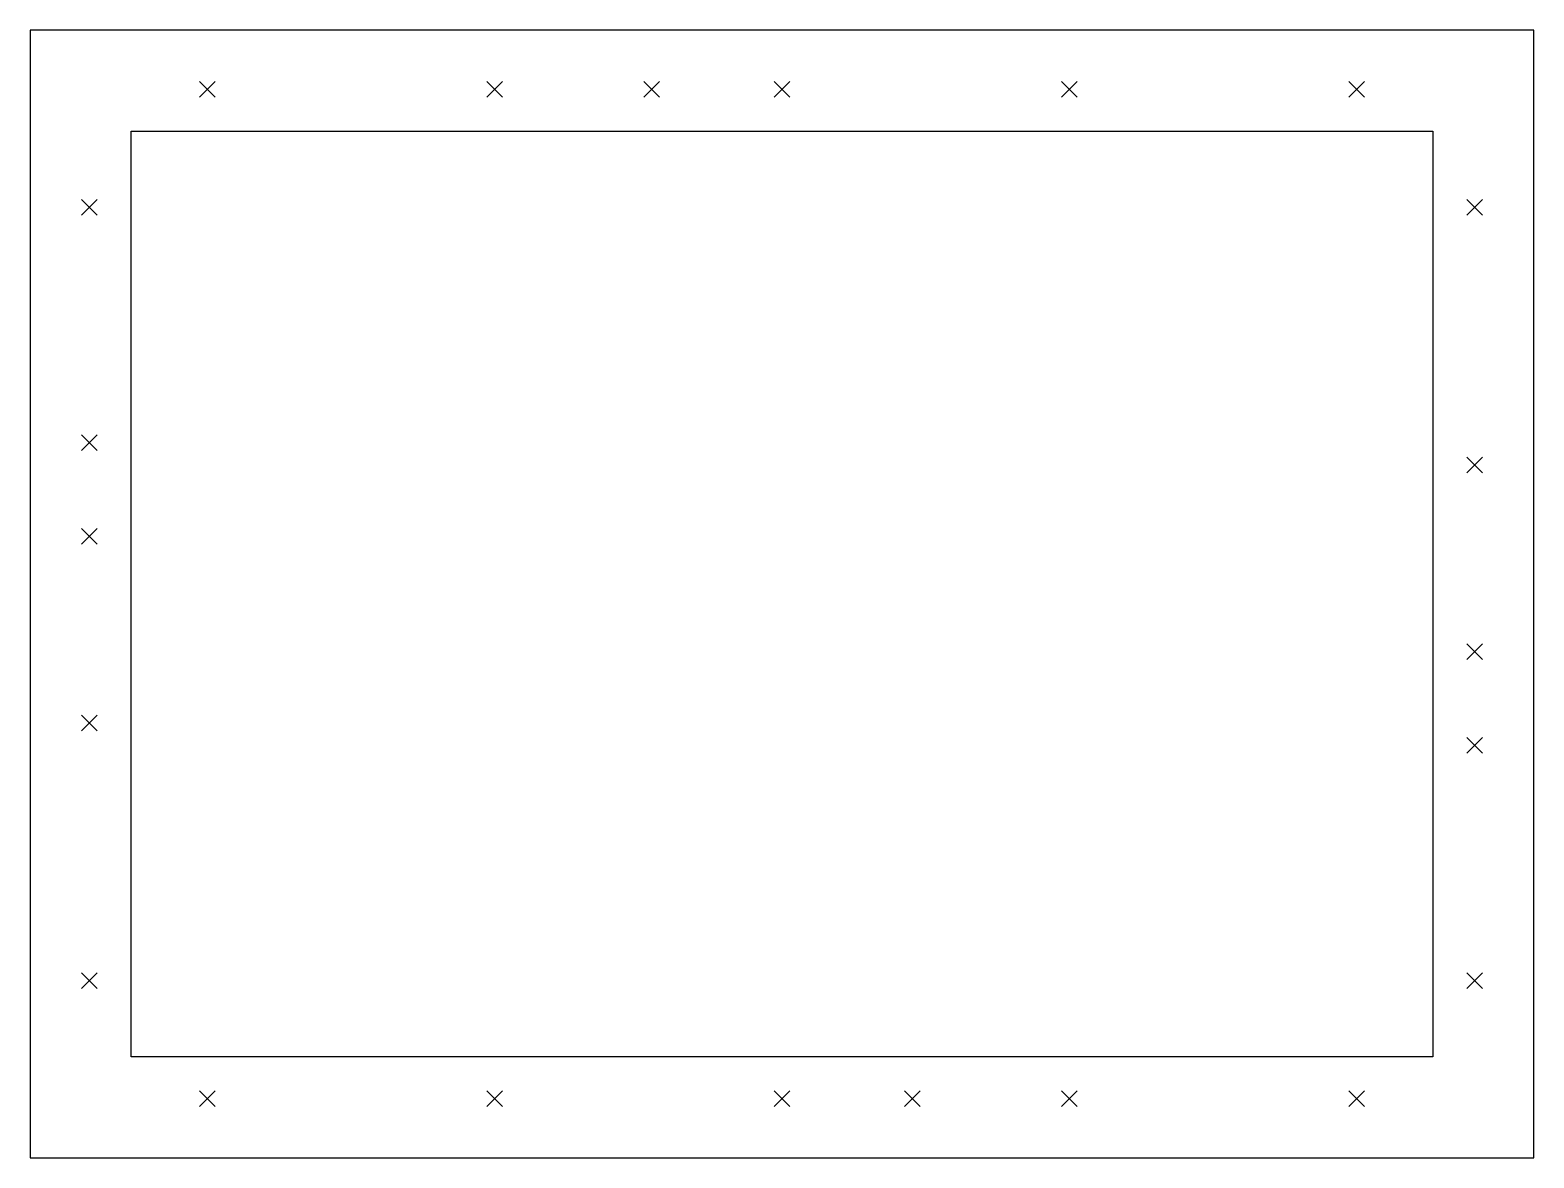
# Model space of a CAD drawing. Extents: x 0.5 to 24.5, y 0.5 to 18.5.
import ezdxf

# ---------------------------------------------------------------- set-up
doc = ezdxf.new("R2010")
doc.units = 0
doc.header["$PDMODE"] = 3
doc.header["$PDSIZE"] = 0.125
doc.layers.add('SKIN_BORDER', color=6, linetype='CONTINUOUS')
doc.layers.add('SKIN_DIVOTS1', color=4, linetype='CONTINUOUS')

msp = doc.modelspace()

# ---------------------------------------------------------------- linework, layer by layer
at = {"layer": 'SKIN_BORDER', "color": 7}
for p, q in [((24.5, 18.5), (0.5, 18.5)), ((0.5, 18.5), (0.5, 0.5)), ((24.5, 0.5), (24.5, 18.5)), ((2.114, 16.886), (22.886, 16.886)), ((2.114, 2.114), (2.114, 16.886)), ((22.886, 16.886), (22.886, 2.114)), ((22.886, 2.114), (2.114, 2.114)), ((0.5, 0.5), (24.5, 0.5))]:
    msp.add_line(p, q, dxfattribs=at)
at = {"layer": 'SKIN_DIVOTS1'}
for p in [(3.327, 17.555), (7.913, 17.555), (10.421, 17.555), (12.5, 17.555), (17.087, 17.555), (21.673, 17.555), (1.445, 15.673), (23.555, 15.673), (1.445, 11.917), (23.555, 11.558), (1.445, 10.421), (23.555, 8.579), (1.445, 7.442), (23.555, 7.083), (1.445, 3.327), (23.555, 3.327), (3.327, 1.445), (7.913, 1.445), (12.5, 1.445), (14.579, 1.445), (17.087, 1.445), (21.673, 1.445)]:
    msp.add_point(p, dxfattribs=at)

doc.saveas('drawing.dxf')
